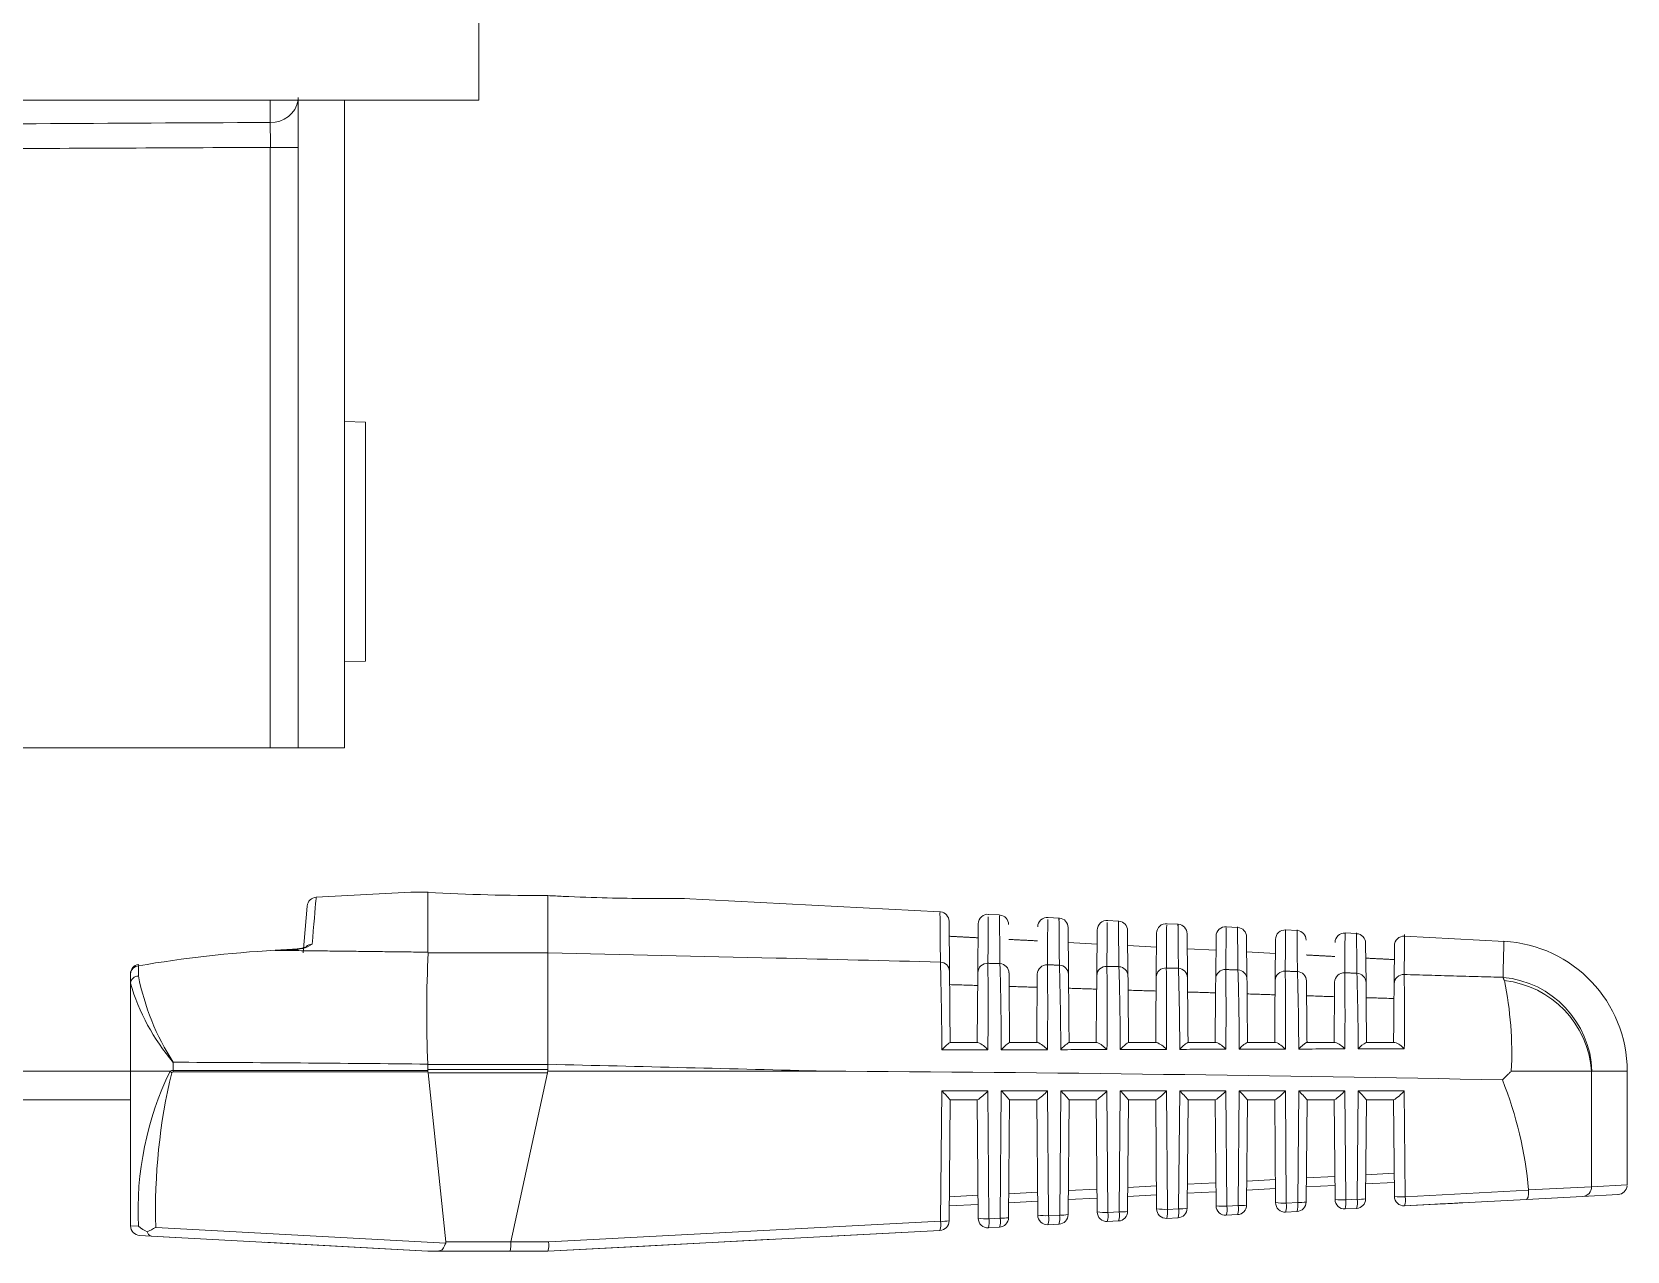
# Model space of a CAD drawing. Extents: x 8 to 113, y 2 to 87.
# Drawn here: x 52.43 to 54.092, y 71.602 to 72.873 of the extents above; entities that cross this region are included whole.
import ezdxf

# ---------------------------------------------------------------- set-up
doc = ezdxf.new("R2010")
doc.units = 0
doc.header["$MEASUREMENT"] = 0
doc.layers.add('OBJECT', color=7, linetype='CONTINUOUS')

msp = doc.modelspace()

# ---------------------------------------------------------------- linework, layer by layer
at = {"layer": 'OBJECT', "linetype": 'Continuous', "lineweight": 15}
for p, q in [((52.8952, 72.8016), (52.8952, 74.0516)), ((52.8952, 72.8016), (51.2072, 72.8016)), ((52.6777, 72.7784), (52.6777, 72.8016)), ((52.7072, 72.8043), (52.7072, 72.1266)), ((52.7552, 72.8016), (52.7552, 72.1266)), ((52.678, 72.7524), (52.7072, 72.7524)), ((52.678, 72.1266), (52.678, 72.7524)), ((52.7772, 72.4661), (52.7552, 72.4667)), ((52.7772, 72.4661), (52.7772, 72.3416)), ((52.7772, 72.3416), (52.7772, 72.2171)), ((52.7552, 72.2166), (52.7772, 72.2171)), ((52.678, 72.1266), (52.3625, 72.1266)), ((52.7072, 72.1266), (52.678, 72.1266)), ((52.7552, 72.1266), (52.7072, 72.1266)), ((52.7122, 71.9131), (52.7164, 71.9618)), ((52.8244, 71.9762), (52.7259, 71.9709)), ((52.8422, 71.9137), (52.8422, 71.9761)), ((52.9672, 71.9131), (52.9672, 71.9726)), ((53.3762, 71.9558), (53.1087, 71.9698)), ((53.3855, 71.9459), (53.386, 71.8937)), ((53.4382, 71.9525), (53.4266, 71.9531)), ((53.5002, 71.9493), (53.4885, 71.9499)), ((53.5622, 71.946), (53.5505, 71.9466)), ((53.4155, 71.8924), (53.4159, 71.9432)), ((53.5096, 71.9394), (53.51, 71.8905)), ((53.5395, 71.8892), (53.5399, 71.9367)), ((53.5716, 71.9361), (53.572, 71.8889)), ((53.6014, 71.8876), (53.6018, 71.9335)), ((53.6242, 71.9428), (53.6124, 71.9434)), ((53.6336, 71.9329), (53.634, 71.8872)), ((53.6634, 71.8859), (53.6638, 71.9303)), ((53.6862, 71.9395), (53.6744, 71.9401)), ((53.6956, 71.9296), (53.696, 71.8855)), ((53.7482, 71.9363), (53.7363, 71.9369)), ((53.8102, 71.933), (53.7983, 71.9337)), ((53.9643, 71.925), (53.8603, 71.9304)), ((52.701, 71.9168), (52.683, 71.9158)), ((52.8427, 71.9131), (52.9672, 71.9131)), ((53.5399, 71.9222), (53.5095, 71.9238)), ((53.6019, 71.9189), (53.5715, 71.9205)), ((53.6639, 71.9157), (53.6336, 71.9173)), ((53.7258, 71.9124), (53.6956, 71.914)), ((53.7254, 71.8842), (53.7258, 71.927)), ((53.8201, 71.8821), (53.8197, 71.9231)), ((53.8494, 71.8807), (53.8497, 71.9205)), ((52.5322, 71.7897), (52.5322, 71.8814)), ((52.5767, 71.799), (52.5767, 71.7905)), ((52.8422, 71.7965), (52.8422, 71.797)), ((52.8422, 71.7965), (52.8422, 71.7913)), ((52.9672, 71.7965), (52.8422, 71.7965)), ((52.9672, 71.7969), (52.9672, 71.7965)), ((52.9672, 71.7913), (52.9672, 71.7965)), ((52.5322, 71.7897), (52.3507, 71.7897)), ((52.5737, 71.7897), (52.5322, 71.7897)), ((52.5322, 71.6374), (52.5322, 71.7897)), ((52.5767, 71.7905), (52.8422, 71.7905)), ((52.8423, 71.7889), (52.5767, 71.7889)), ((52.8422, 71.7905), (52.8422, 71.7913)), ((52.8422, 71.7913), (52.9672, 71.7913)), ((52.8424, 71.7881), (52.8423, 71.7889)), ((52.9669, 71.7881), (52.8424, 71.7881)), ((52.8424, 71.7881), (52.861, 71.6119)), ((52.9287, 71.6119), (52.9669, 71.7881)), ((53.2559, 71.7897), (52.9673, 71.7897)), ((54.0552, 71.7897), (54.0552, 71.6691)), ((54.0922, 71.6711), (54.0922, 71.7901)), ((53.3767, 71.6333), (53.3779, 71.7692)), ((53.3779, 71.7692), (53.426, 71.7692)), ((53.426, 71.7692), (53.4271, 71.6359)), ((53.4387, 71.6365), (53.4399, 71.7692)), ((53.4399, 71.7692), (53.488, 71.7692)), ((53.488, 71.7692), (53.4891, 71.6392)), ((53.5008, 71.6398), (53.5019, 71.7692)), ((53.5019, 71.7692), (53.55, 71.7692)), ((53.55, 71.7692), (53.5511, 71.6425)), ((53.5628, 71.6431), (53.5639, 71.7692)), ((53.5639, 71.7692), (53.612, 71.7692)), ((53.612, 71.7692), (53.6131, 71.6457)), ((53.6248, 71.6464), (53.6259, 71.7692)), ((53.6259, 71.7692), (53.674, 71.7692)), ((53.674, 71.7692), (53.675, 71.649)), ((53.6869, 71.6496), (53.6879, 71.7692)), ((53.6879, 71.7692), (53.736, 71.7692)), ((53.736, 71.7692), (53.737, 71.6523)), ((53.7489, 71.6529), (53.7499, 71.7692)), ((53.7499, 71.7692), (53.798, 71.7692)), ((53.798, 71.7692), (53.799, 71.6556)), ((53.8109, 71.6562), (53.8119, 71.7692)), ((53.8119, 71.7692), (53.86, 71.7692)), ((53.86, 71.7692), (53.8609, 71.6588)), ((52.5322, 71.7597), (52.3507, 71.7597)), ((53.3866, 71.7597), (53.3855, 71.6337)), ((53.415, 71.7597), (53.3866, 71.7597)), ((53.4159, 71.6364), (53.4149, 71.7597)), ((53.4486, 71.7597), (53.4475, 71.637)), ((53.477, 71.7597), (53.4486, 71.7597)), ((53.4779, 71.6396), (53.4769, 71.7597)), ((53.5106, 71.7597), (53.5096, 71.6402)), ((53.539, 71.7597), (53.5106, 71.7597)), ((53.5399, 71.6429), (53.5389, 71.7597)), ((53.5726, 71.7597), (53.5716, 71.6435)), ((53.601, 71.7597), (53.5726, 71.7597)), ((53.6018, 71.6462), (53.6009, 71.7597)), ((53.6346, 71.7597), (53.6336, 71.6468)), ((53.663, 71.7597), (53.6346, 71.7597)), ((53.6638, 71.6494), (53.6629, 71.7597)), ((53.6966, 71.7597), (53.6956, 71.6501)), ((53.725, 71.7597), (53.6966, 71.7597)), ((53.7258, 71.6527), (53.7249, 71.7597)), ((53.7586, 71.7597), (53.7577, 71.6533)), ((53.787, 71.7597), (53.7586, 71.7597)), ((53.7878, 71.656), (53.7869, 71.7597)), ((53.8206, 71.7597), (53.8197, 71.6566)), ((53.849, 71.7597), (53.8206, 71.7597)), ((53.8497, 71.6593), (53.8489, 71.7597)), ((53.7579, 71.6784), (53.7875, 71.68)), ((53.8199, 71.6817), (53.8495, 71.6833)), ((53.4477, 71.662), (53.4777, 71.6636)), ((53.5098, 71.6653), (53.5397, 71.6669)), ((53.5718, 71.6686), (53.6016, 71.6702)), ((53.6338, 71.6719), (53.6636, 71.6734)), ((53.6637, 71.664), (53.6338, 71.6624)), ((53.7257, 71.6673), (53.6958, 71.6657)), ((53.6959, 71.6751), (53.7256, 71.6767)), ((53.7876, 71.6706), (53.7578, 71.669)), ((53.8496, 71.6738), (53.8198, 71.6723)), ((53.8609, 71.6588), (53.9896, 71.6656)), ((53.9896, 71.666), (54.0552, 71.6691)), ((54.0552, 71.6691), (54.0922, 71.6711)), ((53.4158, 71.6509), (53.3856, 71.6493)), ((53.3857, 71.6588), (53.4157, 71.6604)), ((53.4778, 71.6542), (53.4477, 71.6526)), ((53.5397, 71.6575), (53.5097, 71.6559)), ((53.6017, 71.6607), (53.5717, 71.6592)), ((53.6131, 71.6457), (53.6248, 71.6464)), ((53.675, 71.649), (53.6869, 71.6496)), ((53.737, 71.6523), (53.7489, 71.6529)), ((53.8102, 71.6467), (53.7983, 71.6461)), ((53.799, 71.6556), (53.8109, 71.6562)), ((53.9872, 71.6561), (53.8603, 71.6494)), ((53.8603, 71.6494), (53.8919, 71.651)), ((53.9469, 71.6539), (53.9211, 71.6526)), ((54.0459, 71.6592), (53.9872, 71.6561)), ((54.0459, 71.6592), (54.0828, 71.6611)), ((52.9682, 71.6117), (53.3767, 71.6333)), ((53.4271, 71.6359), (53.4387, 71.6365)), ((53.5001, 71.6303), (53.4884, 71.6297)), ((53.4891, 71.6392), (53.5008, 71.6398)), ((53.5621, 71.6336), (53.5504, 71.633)), ((53.5511, 71.6425), (53.5628, 71.6431)), ((53.6241, 71.6369), (53.6124, 71.6363)), ((53.6862, 71.6402), (53.6743, 71.6395)), ((53.7482, 71.6434), (53.7363, 71.6428)), ((52.5323, 71.6285), (52.5406, 71.6281)), ((52.554, 71.6179), (52.5418, 71.6185)), ((52.5418, 71.6185), (52.5788, 71.6165)), ((52.8422, 71.6022), (52.554, 71.6179)), ((52.5587, 71.6269), (52.8608, 71.6105)), ((53.376, 71.6238), (52.9672, 71.6022)), ((53.0684, 71.6075), (53.2022, 71.6146)), ((53.2627, 71.6178), (53.3028, 71.6199)), ((53.3028, 71.6199), (53.376, 71.6238)), ((53.4381, 71.6271), (53.4265, 71.6265)), ((52.6719, 71.6115), (52.8422, 71.6022)), ((52.8505, 71.6022), (52.8422, 71.6022)), ((52.9281, 71.6022), (52.8505, 71.6022)), ((52.861, 71.6119), (52.9287, 71.6119)), ((52.9672, 71.6022), (52.9281, 71.6022)), ((52.9287, 71.6119), (52.9287, 71.6117)), ((52.9287, 71.6117), (52.9682, 71.6117)), ((52.9672, 71.6022), (53.0684, 71.6075)), ((52.9672, 71.6022), (52.9672, 71.6022))]:
    msp.add_line(p, q, dxfattribs=at)
at = {"layer": 'OBJECT', "linetype": 'Continuous', "lineweight": 15, "flags": 128}
for points in [[(52.683, 71.9156), (52.683, 71.9158), (52.683, 71.9158)], [(52.7061, 71.9173), (52.704, 71.917), (52.7011, 71.9169)], [(52.7012, 71.9166), (52.7011, 71.9168), (52.7011, 71.9168)], [(52.5323, 71.6284), (52.5323, 71.6284), (52.5323, 71.6285)]]:
    msp.add_lwpolyline(points, dxfattribs=at)
at = {"layer": 'OBJECT', "linetype": 'Continuous', "lineweight": 15}
for centre, radius, start, end in [((52.6791, 72.8068), 0.0285, 267.3386, 349.5443), ((51.9938, 72.7585), 0.6843, 359.4941, 1.6636), ((52.7264, 71.9609), 0.01, 93.1059, 175), ((52.8424, 71.9756), 0.000571, 85.0435, 105.2855), ((52.9673, 74.2083), 2.2357, 266.797, 269.997), ((53.3755, 71.9458), 0.01, 0.5, 83.0997), ((53.4259, 71.9432), 0.01, 83.4921, 179.5), ((53.4375, 71.9425), 0.01, 0.5, 83.6003), ((53.4879, 71.9399), 0.01, 83.9939, 179.5), ((53.4996, 71.9393), 0.01, 0.5, 84.103), ((53.5499, 71.9367), 0.01, 84.4978, 179.5), ((53.5616, 71.936), 0.01, 0.5, 84.6079), ((53.6118, 71.9334), 0.01, 85.0037, 179.5), ((53.6236, 71.9328), 0.01, 0.5, 85.1147), ((53.6738, 71.9302), 0.01, 85.5116, 179.5), ((53.6856, 71.9295), 0.01, 0.5, 85.6235), ((53.7358, 71.9269), 0.01, 86.0214, 179.5), ((53.7477, 71.9263), 0.01, 0.5, 86.1343), ((53.7978, 71.9237), 0.01, 86.5331, 179.5), ((53.8097, 71.923), 0.01, 0.5, 86.6468), ((53.8597, 71.9204), 0.01, 86.9496, 179.5), ((52.7522, 70.6725), 1.2451, 93.1881, 99.777), ((52.7032, 71.9504), 0.0339, 266.5671, 302.9253), ((52.7042, 71.9504), 0.0332, 273.1976, 290.1598), ((52.7221, 71.9119), 0.0101, 92.6087, 131.1824), ((54.0031, 71.85), 1.1621, 176.8871, 182.6125), ((39.6675, 71.8541), 13.2998, 359.75368, 0.25417), ((53.9568, 71.7897), 0.1355, 0, 87), ((52.5422, 71.8911), 0.01, 99.2546, 180), ((52.5413, 71.8904), 0.00906, 92.8157, 175.6379), ((52.5517, 71.9017), 0.0111, 183.647, 191.4948), ((49.6208, 71.7979), 3.7572, 0.2127, 1.6088), ((53.3761, 71.8935), 0.00987, 1.1354, 87.7395), ((53.4254, 71.8922), 0.0099, 86.3727, 178.7893), ((49.4448, 71.8569), 3.9814, 359.3527, 0.6503), ((49.798, 71.7984), 3.642, 0.2133, 1.6264), ((53.4381, 71.8919), 0.00987, 1.1155, 87.7169), ((53.4874, 71.8906), 0.0099, 86.3921, 178.8118), ((49.5948, 71.8556), 3.8935, 359.3604, 0.6616), ((49.9761, 71.799), 3.5259, 0.2137, 1.645), ((53.5001, 71.8903), 0.00988, 1.0959, 87.6945), ((53.5494, 71.889), 0.00991, 86.4113, 178.834), ((49.7458, 71.8542), 3.8045, 359.3683, 0.6733), ((50.155, 71.7995), 3.409, 0.2141, 1.6645), ((53.5621, 71.8887), 0.00988, 1.0765, 87.6725), ((53.6113, 71.8874), 0.00991, 86.4302, 178.8558), ((49.8978, 71.8528), 3.7144, 359.3767, 0.6855), ((50.3346, 71.8001), 3.2914, 0.2142, 1.685), ((53.6241, 71.887), 0.00988, 1.0575, 87.6507), ((53.6733, 71.8857), 0.00991, 86.4488, 178.8773), ((50.0509, 71.8514), 3.6233, 359.3854, 0.6982), ((50.5148, 71.8007), 3.1732, 0.2142, 1.7066), ((53.6861, 71.8854), 0.00989, 1.0387, 87.6293), ((52.5407, 71.8803), 0.00857, 91.3596, 172.7702), ((52.7487, 71.9449), 0.2256, 196.3575, 220.327), ((52.7973, 71.94), 0.2618, 191.245, 212.5818), ((53.7353, 71.884), 0.00991, 86.4672, 178.8985), ((50.2049, 71.85), 3.5313, 359.3946, 0.7115), ((50.6955, 71.8013), 3.0545, 0.214, 1.7295), ((53.7482, 71.8836), 0.00989, 1.0203, 87.6082), ((53.7973, 71.8823), 0.00992, 86.4854, 178.9194), ((50.36, 71.8486), 3.4382, 359.4042, 0.7253), ((50.8766, 71.802), 2.9354, 0.2135, 1.7536), ((53.8102, 71.8819), 0.00989, 1.0021, 87.5873), ((53.8593, 71.8805), 0.00992, 86.5032, 178.9399), ((50.516, 71.8472), 3.3442, 359.4143, 0.7398), ((53.9539, 71.786), 0.1018, 2.0697, 84.926), ((53.6011, 71.8089), 0.3709, 357.0415, 11.708), ((53.9532, 71.7825), 0.1022, 4.0601, 83.7879), ((53.4184, 71.7765), 0.0537, 126.3763, 138.841), ((53.4033, 71.7923), 0.03, 40.7619, 65.7681), ((53.4767, 71.7799), 0.0488, 125.3425, 138.9209), ((53.4657, 71.7926), 0.0297, 41.138, 66.17), ((53.5357, 71.7827), 0.0448, 124.3194, 138.971), ((53.5283, 71.7932), 0.0288, 41.311, 66.7902), ((53.5952, 71.7851), 0.0414, 123.3071, 138.9908), ((53.591, 71.7938), 0.0281, 41.5014, 67.4087), ((53.655, 71.7871), 0.0385, 122.3056, 138.9796), ((53.6536, 71.7944), 0.0273, 41.7096, 68.0257), ((53.7151, 71.7889), 0.0361, 121.3147, 138.9369), ((53.7162, 71.7949), 0.0266, 41.9361, 68.6414), ((53.7755, 71.7905), 0.0339, 120.3345, 138.8621), ((53.7788, 71.7955), 0.0259, 42.1814, 69.2559), ((53.836, 71.7918), 0.032, 119.3648, 138.7546), ((53.8413, 71.7959), 0.0254, 42.5076, 69.8077), ((52.8704, 71.6448), 0.3302, 153.9731, 182.8955), ((53.17, 71.6457), 0.6116, 166.5363, 181.7611), ((52.5768, 71.784), 0.00647, 90.6018, 118.6173), ((52.6681, 71.8794), 0.1302, 223.5438, 224.5094), ((52.5769, 71.7868), 0.00215, 94.0903, 140.9773), ((52.6925, 71.7905), 0.1158, 179.9998, 180.7808), ((52.9391, 19.7142), 52.0765, 88.87414, 89.65145), ((53.5864, 71.6306), 0.4047, 5.0181, 21.76), ((53.3117, 71.6995), 0.0961, 38.7847, 46.446), ((53.3874, 71.8028), 0.0512, 302.6511, 318.9462), ((53.3737, 71.6995), 0.0961, 38.7847, 46.446), ((53.4494, 71.8028), 0.0512, 302.6511, 318.9462), ((53.4357, 71.6995), 0.0961, 38.7847, 46.446), ((53.5114, 71.8028), 0.0512, 302.6511, 318.9462), ((53.4977, 71.6995), 0.0961, 38.7847, 46.446), ((53.5734, 71.8028), 0.0512, 302.6511, 318.9462), ((53.5597, 71.6995), 0.0961, 38.7847, 46.446), ((53.6354, 71.8028), 0.0512, 302.6511, 318.9462), ((53.6217, 71.6995), 0.0961, 38.7847, 46.446), ((53.6974, 71.8028), 0.0512, 302.6511, 318.9462), ((53.6837, 71.6995), 0.0961, 38.7847, 46.446), ((53.7594, 71.8028), 0.0512, 302.6511, 318.9462), ((53.7457, 71.6995), 0.0961, 38.7847, 46.446), ((53.8214, 71.8028), 0.0512, 302.6511, 318.9462), ((54.0453, 71.6691), 0.00991, 273.4707, 0.555), ((54.0822, 71.6711), 0.01, 273.0226, 355.0653), ((53.6096, 71.7002), 0.0545, 261.8664, 273.6806), ((53.6118, 71.6463), 0.01, 180.5, 273.0226), ((53.5929, 71.6424), 0.0204, 342.3835, 9.2788), ((53.6236, 71.6469), 0.01, 273.0226, 359.5), ((53.6047, 71.6431), 0.0204, 342.3835, 9.2788), ((53.6272, 71.6873), 0.041, 266.6853, 279), ((53.6715, 71.7034), 0.0545, 261.8664, 273.6806), ((53.6738, 71.6495), 0.01, 180.5, 273.0226), ((53.6549, 71.6457), 0.0204, 342.3835, 9.2788), ((53.6856, 71.6502), 0.01, 273.0226, 359.5), ((53.6667, 71.6463), 0.0204, 342.3835, 9.2788), ((53.6892, 71.6906), 0.041, 266.6853, 279), ((53.7335, 71.7067), 0.0545, 261.8664, 273.6806), ((53.7358, 71.6528), 0.01, 180.5, 273.0226), ((53.7169, 71.649), 0.0204, 342.3835, 9.2788), ((53.7477, 71.6534), 0.01, 273.0226, 359.5), ((53.7288, 71.6496), 0.0204, 342.3835, 9.2788), ((53.7513, 71.6938), 0.041, 266.6853, 279), ((53.7955, 71.71), 0.0545, 261.8664, 273.6806), ((53.7978, 71.6561), 0.01, 180.5, 273.0226), ((53.7788, 71.6523), 0.0204, 342.3835, 9.2788), ((53.8097, 71.6567), 0.01, 273.0226, 359.5), ((53.7908, 71.6529), 0.0204, 342.3835, 9.2788), ((53.8133, 71.6971), 0.041, 266.6853, 279), ((53.8574, 71.7132), 0.0545, 261.8664, 273.6806), ((53.8597, 71.6593), 0.01, 180.5, 273.0226), ((53.8408, 71.6555), 0.0204, 342.3835, 9.2788), ((53.3755, 71.6338), 0.01, 273.0226, 359.5), ((53.3566, 71.63), 0.0204, 342.3835, 9.2788), ((53.3791, 71.6742), 0.041, 266.6853, 279), ((53.4236, 71.6903), 0.0545, 261.8664, 273.6806), ((53.4259, 71.6364), 0.01, 180.5, 273.0226), ((53.407, 71.6326), 0.0204, 342.3835, 9.2788), ((53.4375, 71.6371), 0.01, 273.0226, 359.5), ((53.4186, 71.6332), 0.0204, 342.3835, 9.2788), ((53.4411, 71.6775), 0.041, 266.6853, 279), ((53.4856, 71.6936), 0.0545, 261.8664, 273.6806), ((53.4879, 71.6397), 0.01, 180.5, 273.0226), ((53.469, 71.6359), 0.0204, 342.3835, 9.2788), ((53.4996, 71.6403), 0.01, 273.0226, 359.5), ((53.4806, 71.6365), 0.0204, 342.3835, 9.2788), ((53.5031, 71.6807), 0.041, 266.6853, 279), ((53.5476, 71.6969), 0.0545, 261.8664, 273.6806), ((53.5499, 71.643), 0.01, 180.5, 273.0226), ((53.531, 71.6392), 0.0204, 342.3835, 9.2788), ((53.5616, 71.6436), 0.01, 273.0226, 359.5), ((53.5427, 71.6398), 0.0204, 342.3835, 9.2788), ((53.5652, 71.684), 0.041, 266.6853, 279), ((52.5423, 71.6285), 0.00999, 179.9506, 266.8551), ((52.5423, 71.6285), 0.01, 180.809, 266.8941), ((52.5641, 71.6548), 0.0355, 228.6073, 246.2822), ((52.5552, 71.6232), 0.00548, 189.8497, 256.9136), ((52.8583, 71.6117), 0.00279, 336.3314, 5.7488), ((52.8902, 71.6094), 0.0385, 349.2371, 3.3874), ((52.9479, 71.6089), 0.0204, 340.7925, 7.7656)]:
    msp.add_arc(centre, radius, start, end, dxfattribs=at)
for centre, major_axis, ratio, start_param, end_param in [((43.9501, 73.4266), (35.624, 0), 0.01952, 4.950673, 4.959909), ((52.4844, 69.7272), (7.8848, 0), 0.262774, 1.525405, 1.559096), ((48.9489, 69.7272), (19.0675, 0), 0.111038, 1.342949, 1.358461), ((53.9452, 71.7913), (0.9787, 0.0064), 0.122438, 3.101128, 3.114217), ((53.9445, 71.7913), (0.9773, 0), 0.122785, 3.141593, 3.154684)]:
    msp.add_ellipse(centre, major_axis=major_axis, ratio=ratio, start_param=start_param, end_param=end_param, dxfattribs=at)
for points, knots in [([(52.3589, 72.7767), (52.3789, 72.7768), (52.4788, 72.7773), (52.5851, 72.7779), (52.6714, 72.7783), (52.6777, 72.7784)], [0, 0, 0, 0, 0.188103, 0.940514, 1, 1, 1, 1]), ([(52.7259, 71.9709), (52.7259, 71.9708), (52.7258, 71.9702), (52.7253, 71.9647), (52.7233, 71.941), (52.7216, 71.9219)], [0, 0, 0, 0, 0.045653, 0.228294, 1, 1, 1, 1]), ([(52.8422, 71.9761), (52.8355, 71.9762), (52.827, 71.9762), (52.8249, 71.9762), (52.8244, 71.9762)], [0, 0, 0, 0, 0.791837, 1, 1, 1, 1]), ([(53.1087, 71.9697), (53.1092, 71.9697), (53.1112, 71.9697), (53.0982, 71.9696), (53.0707, 71.9695), (53.0305, 71.9701), (52.9939, 71.9713), (52.9726, 71.9724), (52.9672, 71.9726)], [0, 0, 0, 0, 0.069411, 0.284852, 0.500141, 0.714748, 0.928344, 1, 1, 1, 1]), ([(53.3765, 71.9034), (53.3765, 71.9048), (53.3764, 71.9119), (53.3762, 71.9378), (53.376, 71.9592), (53.376, 71.9537), (53.376, 71.9528)], [0, 0, 0, 0, 0.041331, 0.206678, 0.869682, 1, 1, 1, 1]), ([(53.4264, 71.9505), (53.4264, 71.9499), (53.4264, 71.9486), (53.4262, 71.9189), (53.426, 71.9021)], [0, 0, 0, 0, 0.436769, 1, 1, 1, 1]), ([(53.4385, 71.9018), (53.4385, 71.9032), (53.4384, 71.9102), (53.4382, 71.9356), (53.438, 71.9562), (53.4381, 71.9508), (53.4381, 71.95)], [0, 0, 0, 0, 0.042041, 0.210231, 0.884638, 1, 1, 1, 1]), ([(53.4884, 71.9476), (53.4884, 71.9469), (53.4884, 71.9453), (53.4881, 71.9165), (53.488, 71.9005)], [0, 0, 0, 0, 0.444733, 1, 1, 1, 1]), ([(53.5005, 71.9002), (53.5005, 71.9016), (53.5004, 71.9084), (53.5002, 71.9334), (53.5, 71.9532), (53.5001, 71.9478), (53.5001, 71.9471)], [0, 0, 0, 0, 0.042776, 0.213907, 0.900109, 1, 1, 1, 1]), ([(53.5625, 71.8986), (53.5625, 71.8999), (53.5624, 71.9067), (53.5622, 71.9312), (53.5621, 71.9501), (53.5621, 71.9448), (53.5621, 71.9442)], [0, 0, 0, 0, 0.043537, 0.217711, 0.916123, 1, 1, 1, 1]), ([(53.6245, 71.8969), (53.6245, 71.8982), (53.6245, 71.9049), (53.6243, 71.9289), (53.6241, 71.9471), (53.6241, 71.9418), (53.6241, 71.9413)], [0, 0, 0, 0, 0.044325, 0.221651, 0.932709, 1, 1, 1, 1]), ([(53.5504, 71.9448), (53.5504, 71.9439), (53.5504, 71.942), (53.5501, 71.9141), (53.55, 71.8989)], [0, 0, 0, 0, 0.452954, 1, 1, 1, 1]), ([(53.6124, 71.9419), (53.6123, 71.9409), (53.6123, 71.9386), (53.6121, 71.9117), (53.612, 71.8972)], [0, 0, 0, 0, 0.461446, 1, 1, 1, 1]), ([(53.6743, 71.939), (53.6743, 71.9378), (53.6743, 71.9353), (53.6741, 71.9093), (53.674, 71.8956)], [0, 0, 0, 0, 0.470225, 1, 1, 1, 1]), ([(53.6865, 71.8952), (53.6865, 71.8965), (53.6865, 71.9031), (53.6863, 71.9266), (53.6861, 71.9441), (53.6862, 71.9388), (53.6862, 71.9385)], [0, 0, 0, 0, 0.045141, 0.225734, 0.949897, 1, 1, 1, 1]), ([(53.7363, 71.9362), (53.7363, 71.9348), (53.7363, 71.932), (53.736, 71.9069), (53.7359, 71.8939)], [0, 0, 0, 0, 0.479306, 1, 1, 1, 1]), ([(53.7486, 71.8935), (53.7486, 71.8948), (53.7485, 71.9013), (53.7483, 71.9243), (53.7482, 71.941), (53.7482, 71.9358), (53.7482, 71.9356)], [0, 0, 0, 0, 0.045988, 0.229969, 0.967722, 1, 1, 1, 1]), ([(53.7983, 71.9333), (53.7983, 71.9318), (53.7982, 71.9287), (53.798, 71.9045), (53.7979, 71.8922)], [0, 0, 0, 0, 0.488709, 1, 1, 1, 1]), ([(53.8106, 71.8918), (53.8106, 71.8931), (53.8105, 71.8994), (53.8103, 71.922), (53.8102, 71.938), (53.8102, 71.9328), (53.8102, 71.9328)], [0, 0, 0, 0, 0.046867, 0.234364, 0.98622, 1, 1, 1, 1]), ([(53.8603, 71.9304), (53.8603, 71.9304), (53.8603, 71.9355), (53.8602, 71.9225), (53.86, 71.9011), (53.8599, 71.8904)], [0, 0, 0, 0, 0.001446, 0.498454, 1, 1, 1, 1]), ([(52.9672, 71.9131), (53.0465, 71.9113), (53.183, 71.9082), (53.3194, 71.9048), (53.3765, 71.9034)], [0, 0, 0, 0, 0.581449, 1, 1, 1, 1]), ([(53.9629, 71.8875), (53.9632, 71.8983), (53.9637, 71.9202), (53.9638, 71.9234), (53.9639, 71.925)], [0, 0, 0, 0, 0.496376, 1, 1, 1, 1]), ([(53.386, 71.8937), (53.386, 71.8898), (53.3861, 71.882), (53.3863, 71.8559), (53.3865, 71.8321), (53.3866, 71.8197)], [0, 0, 0, 0, 0.324207, 0.64849, 1, 1, 1, 1]), ([(53.4149, 71.8197), (53.4149, 71.831), (53.4151, 71.8535), (53.4154, 71.8801), (53.4154, 71.8882), (53.4155, 71.8924)], [0, 0, 0, 0, 0.324373, 0.64869, 1, 1, 1, 1]), ([(53.448, 71.8921), (53.448, 71.8883), (53.4481, 71.8806), (53.4483, 71.8548), (53.4485, 71.8316), (53.4486, 71.8197)], [0, 0, 0, 0, 0.328087, 0.656253, 1, 1, 1, 1]), ([(53.4769, 71.8197), (53.4769, 71.8309), (53.4771, 71.8533), (53.4774, 71.879), (53.4774, 71.8868), (53.4775, 71.8908)], [0, 0, 0, 0, 0.328437, 0.656814, 1, 1, 1, 1]), ([(53.51, 71.8905), (53.51, 71.8867), (53.5101, 71.8791), (53.5103, 71.8537), (53.5105, 71.8311), (53.5106, 71.8197)], [0, 0, 0, 0, 0.332167, 0.664414, 1, 1, 1, 1]), ([(53.5389, 71.8197), (53.5389, 71.8308), (53.5391, 71.853), (53.5394, 71.878), (53.5394, 71.8854), (53.5395, 71.8892)], [0, 0, 0, 0, 0.332714, 0.665366, 1, 1, 1, 1]), ([(53.572, 71.8889), (53.572, 71.8851), (53.5721, 71.8776), (53.5723, 71.8526), (53.5725, 71.8306), (53.5726, 71.8197)], [0, 0, 0, 0, 0.336461, 0.673003, 1, 1, 1, 1]), ([(53.6009, 71.8197), (53.6009, 71.8307), (53.6011, 71.8527), (53.6013, 71.8769), (53.6014, 71.884), (53.6014, 71.8876)], [0, 0, 0, 0, 0.337221, 0.67438, 1, 1, 1, 1]), ([(53.634, 71.8872), (53.634, 71.8835), (53.6341, 71.876), (53.6343, 71.8515), (53.6345, 71.8301), (53.6346, 71.8197)], [0, 0, 0, 0, 0.340986, 0.682054, 1, 1, 1, 1]), ([(53.6629, 71.8197), (53.6629, 71.8306), (53.6631, 71.8525), (53.6633, 71.8757), (53.6634, 71.8826), (53.6634, 71.8859)], [0, 0, 0, 0, 0.341978, 0.683892, 1, 1, 1, 1]), ([(53.696, 71.8855), (53.6961, 71.8819), (53.6961, 71.8745), (53.6963, 71.8504), (53.6965, 71.8295), (53.6966, 71.8197)], [0, 0, 0, 0, 0.345761, 0.691605, 1, 1, 1, 1]), ([(53.7249, 71.8197), (53.7249, 71.8305), (53.7251, 71.8522), (53.7253, 71.8746), (53.7254, 71.8811), (53.7254, 71.8842)], [0, 0, 0, 0, 0.347005, 0.693943, 1, 1, 1, 1]), ([(53.758, 71.8838), (53.7581, 71.8802), (53.7581, 71.8729), (53.7583, 71.8492), (53.7585, 71.829), (53.7586, 71.8197)], [0, 0, 0, 0, 0.350806, 0.701696, 1, 1, 1, 1]), ([(53.7869, 71.8197), (53.7869, 71.8304), (53.7871, 71.8518), (53.7873, 71.8734), (53.7874, 71.8796), (53.7874, 71.8824)], [0, 0, 0, 0, 0.352325, 0.704581, 1, 1, 1, 1]), ([(53.8201, 71.8821), (53.8201, 71.8785), (53.8201, 71.8713), (53.8204, 71.8481), (53.8205, 71.8285), (53.8206, 71.8197)], [0, 0, 0, 0, 0.356145, 0.712376, 1, 1, 1, 1]), ([(53.8489, 71.8197), (53.8489, 71.8303), (53.8491, 71.8515), (53.8493, 71.8722), (53.8494, 71.8781), (53.8494, 71.8807)], [0, 0, 0, 0, 0.357964, 0.715857, 1, 1, 1, 1]), ([(53.488, 71.8121), (53.4814, 71.8121), (53.4654, 71.812), (53.4493, 71.812), (53.4399, 71.812)], [0, 0, 0, 0, 0.412528, 1, 1, 1, 1]), ([(53.55, 71.8122), (53.5434, 71.8122), (53.5274, 71.8122), (53.5113, 71.8121), (53.5019, 71.8121)], [0, 0, 0, 0, 0.412497, 1, 1, 1, 1]), ([(53.612, 71.8124), (53.6054, 71.8124), (53.5894, 71.8123), (53.5734, 71.8123), (53.5639, 71.8123)], [0, 0, 0, 0, 0.412464, 1, 1, 1, 1]), ([(53.674, 71.8126), (53.6674, 71.8125), (53.6514, 71.8125), (53.6354, 71.8125), (53.6259, 71.8124)], [0, 0, 0, 0, 0.41243, 1, 1, 1, 1]), ([(53.736, 71.8127), (53.7294, 71.8127), (53.7134, 71.8127), (53.6974, 71.8126), (53.6879, 71.8126)], [0, 0, 0, 0, 0.412394, 1, 1, 1, 1]), ([(53.798, 71.8129), (53.7914, 71.8129), (53.7754, 71.8128), (53.7594, 71.8128), (53.7499, 71.8128)], [0, 0, 0, 0, 0.412356, 1, 1, 1, 1]), ([(53.86, 71.813), (53.8534, 71.813), (53.8374, 71.813), (53.8214, 71.8129), (53.8119, 71.8129)], [0, 0, 0, 0, 0.412316, 1, 1, 1, 1]), ([(53.426, 71.8119), (53.4194, 71.8119), (53.4034, 71.8119), (53.3873, 71.8118), (53.3779, 71.8118)], [0, 0, 0, 0, 0.412557, 1, 1, 1, 1]), ([(53.9896, 71.6656), (53.9896, 71.6645), (53.9897, 71.6623), (53.9893, 71.6594), (53.9886, 71.6573), (53.9879, 71.6563), (53.9874, 71.6561), (53.9873, 71.6561), (53.9872, 71.6561)], [0, 0, 0, 0, 0.219281, 0.438507, 0.659241, 0.882986, 0.98583, 1, 1, 1, 1]), ([(53.8919, 71.651), (53.8957, 71.6512), (53.9033, 71.6516), (53.9126, 71.6521), (53.9187, 71.6525), (53.9203, 71.6525), (53.9211, 71.6526)], [0, 0, 0, 0, 0.261879, 0.524407, 0.77642, 1, 1, 1, 1]), ([(52.5587, 71.6269), (52.5586, 71.6269), (52.5555, 71.6253), (52.5526, 71.6237), (52.5498, 71.6222)], [0, 0, 0, 0, 0.019973, 1, 1, 1, 1]), ([(52.8505, 71.6022), (52.852, 71.6022), (52.8546, 71.6023), (52.8572, 71.6035), (52.8587, 71.6056), (52.8598, 71.6081), (52.8605, 71.6099), (52.8608, 71.6105)], [0, 0, 0, 0, 0.281503, 0.477149, 0.672463, 0.878462, 1, 1, 1, 1])]:
    msp.add_open_spline(points, degree=3, knots=knots, dxfattribs=at)
for points, degree in [([(52.7259, 71.9709), (52.7259, 71.9709)], 1), ([(52.8244, 71.9762), (52.8244, 71.9762)], 1), ([(53.4158, 71.9287), (53.3856, 71.9303)], 1), ([(52.7012, 71.9166), (52.683, 71.9156)], 1), ([(52.683, 71.9156), (52.8422, 71.9137)], 1), ([(52.8422, 71.9137), (52.8427, 71.9131)], 1), ([(52.9672, 71.9131), (52.9672, 71.9131)], 1), ([(53.4778, 71.9255), (53.4477, 71.927)], 1), ([(52.5408, 71.8994), (52.5405, 71.8889)], 1), ([(53.426, 71.9021), (53.4385, 71.9018)], 1), ([(53.488, 71.9005), (53.5005, 71.9002)], 1), ([(53.55, 71.8989), (53.5625, 71.8986)], 1), ([(53.612, 71.8972), (53.6245, 71.8969)], 1), ([(53.674, 71.8956), (53.6865, 71.8952)], 1), ([(53.7876, 71.9092), (53.7578, 71.9108)], 1), ([(53.8496, 71.906), (53.8198, 71.9075)], 1), ([(52.5322, 71.8814), (52.5322, 71.8911)], 1), ([(53.3861, 71.8799), (53.4154, 71.879)], 1), ([(53.7359, 71.8939), (53.7486, 71.8935)], 1), ([(53.7979, 71.8922), (53.8106, 71.8918)], 1), ([(53.8599, 71.8904), (53.9629, 71.8875)], 1), ([(53.9642, 71.8841), (53.9629, 71.8875)], 1), ([(53.4481, 71.878), (53.4774, 71.8771)], 1), ([(53.5101, 71.8761), (53.5393, 71.8752)], 1), ([(53.5721, 71.8741), (53.6013, 71.8732)], 1), ([(53.6341, 71.8722), (53.6633, 71.8713)], 1), ([(53.6962, 71.8702), (53.7253, 71.8693)], 1), ([(53.7582, 71.8683), (53.7873, 71.8673)], 1), ([(53.8202, 71.8663), (53.8492, 71.8654)], 1), ([(53.3865, 71.8197), (53.4156, 71.8197)], 1), ([(53.4485, 71.8197), (53.4777, 71.8197)], 1), ([(53.5105, 71.8197), (53.5397, 71.8197)], 1), ([(53.5724, 71.8197), (53.6018, 71.8197)], 1), ([(53.6344, 71.8197), (53.6638, 71.8197)], 1), ([(53.6964, 71.8197), (53.7259, 71.8197)], 1), ([(53.7583, 71.8197), (53.788, 71.8197)], 1), ([(53.8203, 71.8197), (53.8501, 71.8197)], 1), ([(52.8422, 71.7905), (52.8423, 71.7889)], 1), ([(53.9715, 71.7897), (53.9623, 71.7806)], 1), ([(54.0552, 71.7897), (54.0523, 71.7897), (54.0466, 71.7897), (54.0275, 71.7897), (54.0023, 71.7897), (53.9817, 71.7897), (53.9715, 71.7897)], 3), ([(54.0556, 71.7897), (54.0552, 71.7897)], 1), ([(54.0922, 71.7897), (54.0907, 71.7897), (54.0876, 71.7897), (54.0663, 71.7897), (54.0556, 71.7897)], 3), ([(53.9896, 71.6656), (53.9896, 71.666)], 1), ([(52.5322, 71.6374), (52.5323, 71.6285)], 1)]:
    msp.add_open_spline(points, degree=degree, dxfattribs=at)

doc.saveas('drawing.dxf')
